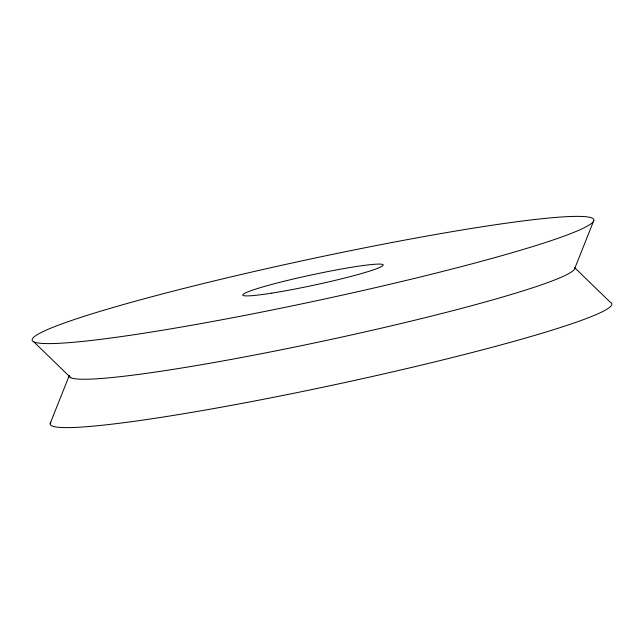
<?xml version="1.0" encoding="UTF-8"?>
<svg xmlns="http://www.w3.org/2000/svg" width="644" height="644" viewBox="0 0 644 644"><rect width="100%" height="100%" fill="white"/><g stroke="black" fill="none" stroke-linecap="round" stroke-linejoin="round"><path stroke-width="0.97" d="M50.216 423.422L69.286 375.468A258.477 18.934 -12.1 0 0 316.703 342.479A258.477 18.934 -12.1 0 0 574.714 268.532L593.784 220.578A287.2 21.035 -12.1 0 0 177.696 289.985A287.2 21.035 -12.1 0 0 167.504 329.406A287.2 21.035 -12.1 0 0 593.784 220.578M574.665 267.695L610.166 302.141A287.2 21.035 -12.1 0 1 336.152 384.42A287.2 21.035 -12.1 0 1 50.908 422.15M33.834 341.859L70.76 377.682M271.816 293.125A71.798 5.257 -12.1 0 0 382.834 265.658A71.798 5.257 -12.1 0 0 284.326 281.195A71.798 5.257 -12.1 0 0 271.816 293.125"/></g></svg>
